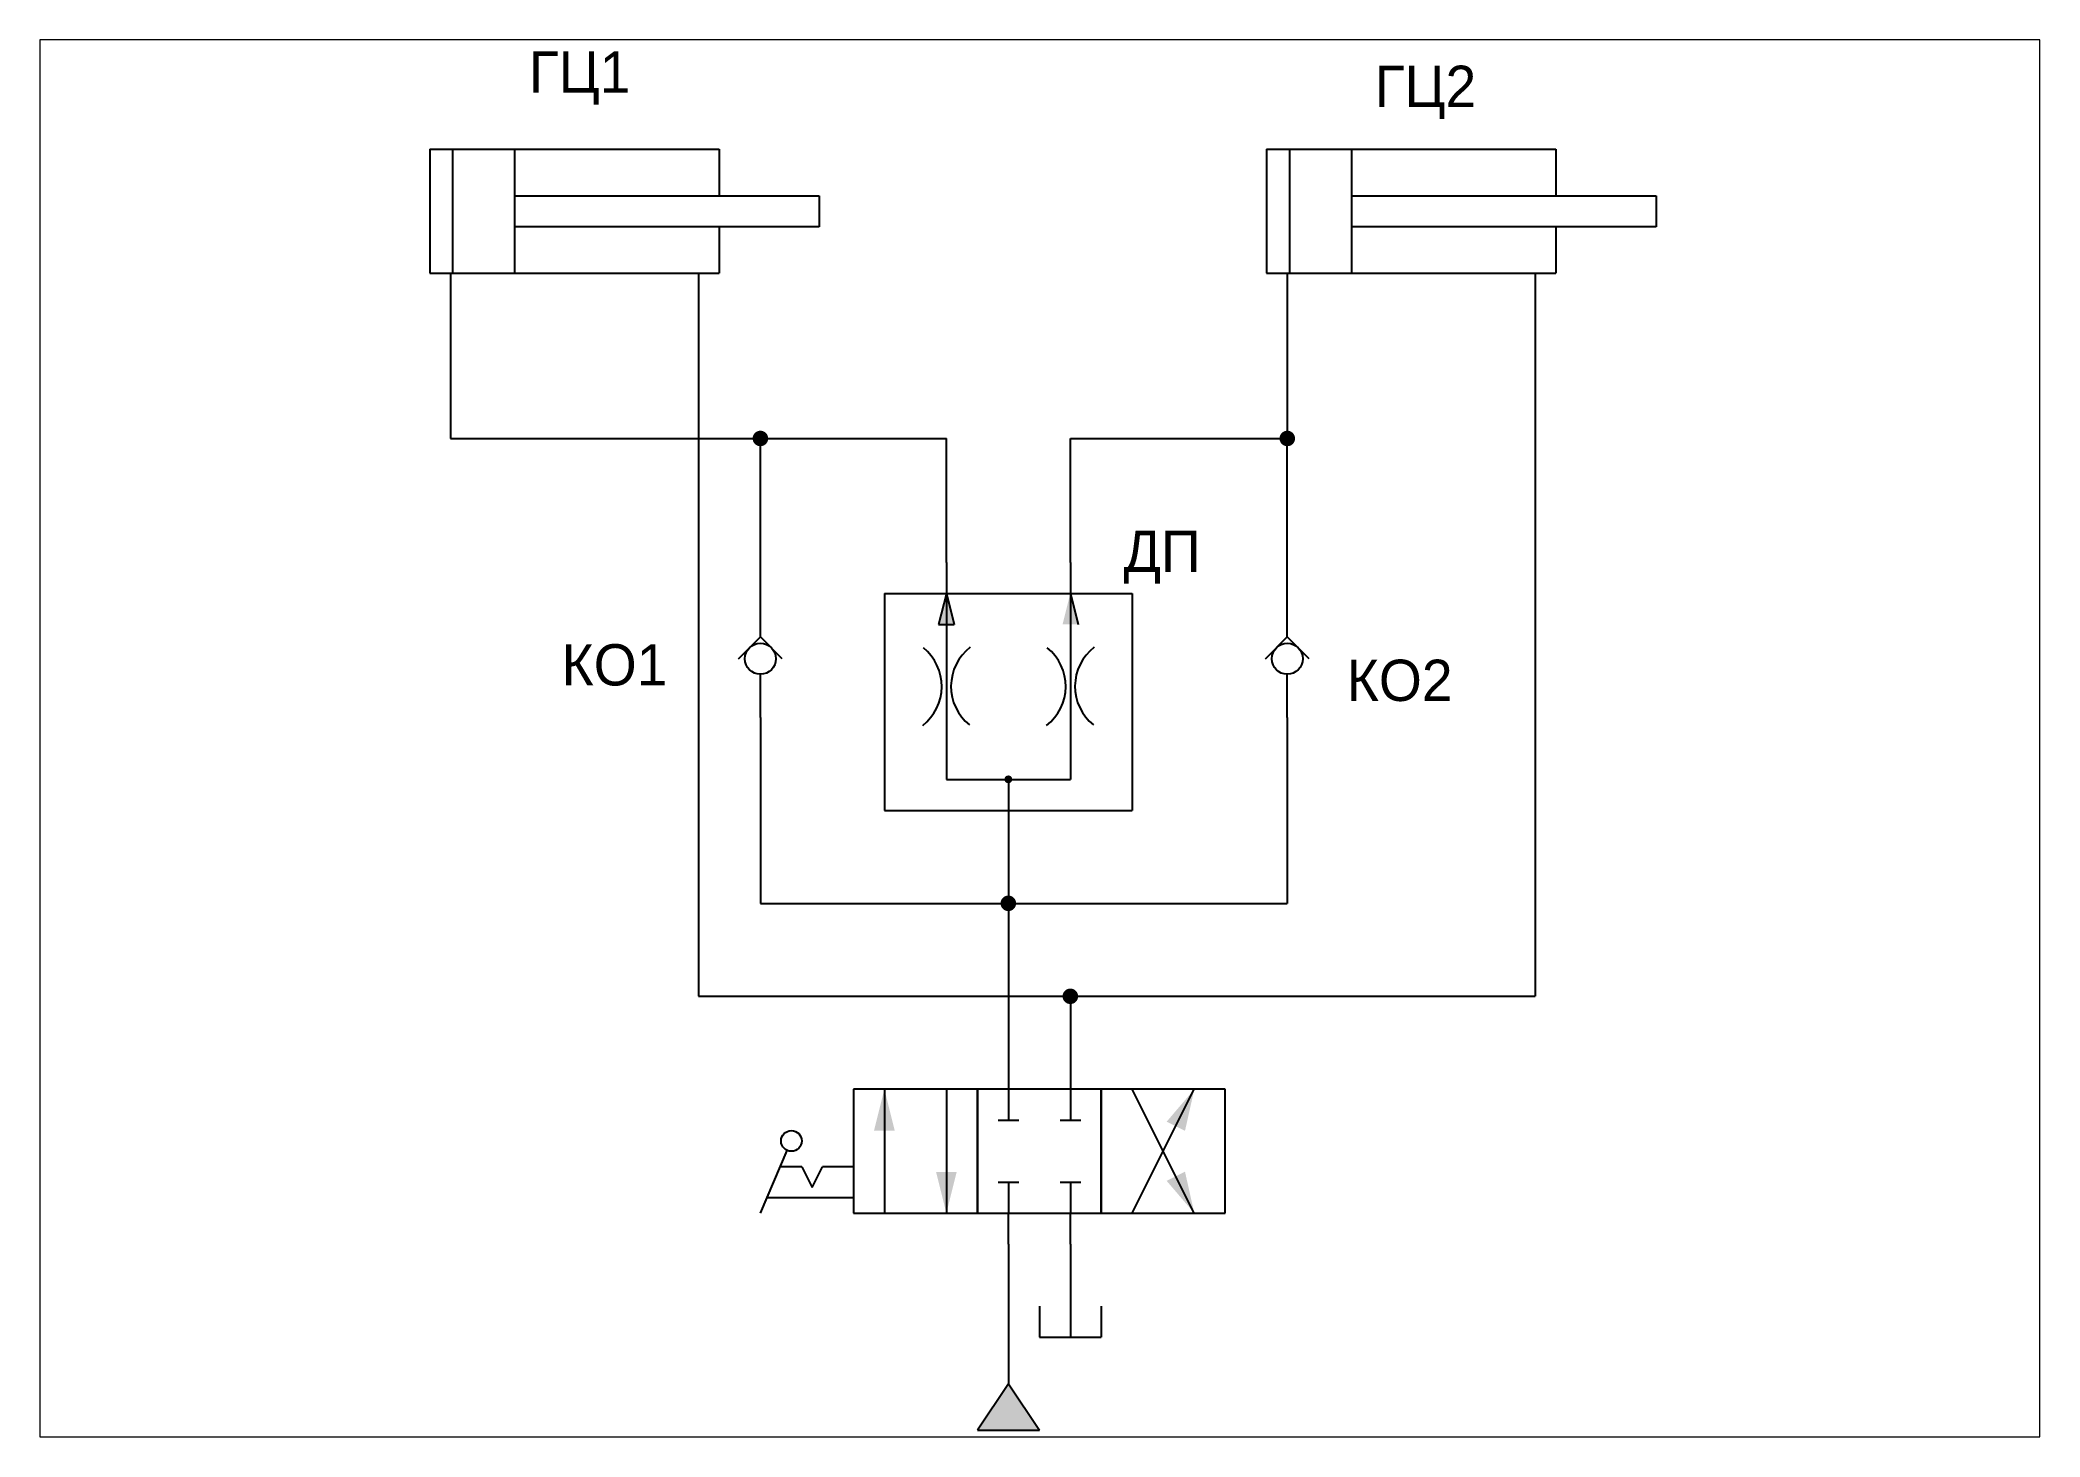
# Paper-space layout 'Layout1' of a CAD drawing. Extents: x 1.14 to 10.22, y 0.79 to 7.14.
# The model-space entities are those that its viewports show. They can reach past a viewport. Long polylines and large blocks are cut down to what shows.
import ezdxf
from ezdxf.enums import TextEntityAlignment as Align

# ---------------------------------------------------------------- set-up
doc = ezdxf.new("R2010")
doc.units = 0
doc.header["$MEASUREMENT"] = 0
doc.linetypes.add('AUSGEZOGEN', pattern=[0])
for name, color, linetype in [('1', 7, 'AUSGEZOGEN'), ('LINES', 7, 'AUSGEZOGEN'), ('TCONNECTIONS', 7, 'AUSGEZOGEN'), ('TEXT', 7, 'AUSGEZOGEN')]:
    doc.layers.add(name, color=color, linetype=linetype)

# ---------------------------------------------------------------- blocks, each defined once
blk = doc.blocks.new('B2')
at = {"layer": '1', "color": 7}
for p, q in [((0, 8), (0, 2)), ((0, 8), (14, 8)), ((1.1, 8), (1.1, 2)), ((4.1, 8), (4.1, 2)), ((14, 8), (14, 5.75)), ((4.1, 5.75), (18.85, 5.75)), ((18.85, 5.75), (18.85, 4.25)), ((18.85, 4.25), (4.1, 4.25)), ((14, 4.25), (14, 2)), ((0, 2), (14, 2)), ((1, 2), (1, 0)), ((13, 2), (13, 0))]:
    blk.add_line(p, q, dxfattribs=at)
blk = doc.blocks.new('B3')
at = {"layer": '1', "color": 7}
for p, q in [((0, 8), (0, 2)), ((0, 8), (14, 8)), ((1.1, 8), (1.1, 2)), ((4.1, 8), (4.1, 2)), ((14, 8), (14, 5.75)), ((4.1, 5.75), (18.85, 5.75)), ((18.85, 5.75), (18.85, 4.25)), ((18.85, 4.25), (4.1, 4.25)), ((14, 4.25), (14, 2)), ((0, 2), (14, 2)), ((1, 2), (1, 0)), ((13, 2), (13, 0))]:
    blk.add_line(p, q, dxfattribs=at)
blk = doc.blocks.new('B4')
at = {"layer": '1', "color": 7}
for p, q in [((3.776, 13.5), (3.776, 12)), ((9.776, 13.5), (9.776, 12)), ((0.776, 12), (12.776, 12)), ((0.776, 12), (0.776, 1.5)), ((3.776, 12), (3.401, 10.5)), ((3.776, 12), (3.776, 3)), ((3.776, 12), (4.151, 10.5)), ((9.776, 12), (9.776, 3)), ((9.776, 12), (10.151, 10.5)), ((12.776, 12), (12.776, 1.5)), ((3.401, 10.5), (4.151, 10.5)), ((3.776, 3), (9.776, 3)), ((6.776, 3), (6.776, 0)), ((0.776, 1.5), (12.776, 1.5))]:
    blk.add_line(p, q, dxfattribs=at)
at = {"layer": '1', "color": 7, "const_width": 0.188}
blk.add_lwpolyline([(6.682, 3, 1), (6.87, 3, 1)], format="xyb", close=True, dxfattribs=at)
at = {"layer": '1', "color": 7}
for centre, start, end in [((1.151, 7.5), 308, 51), ((6.401, 7.5), 128, 231), ((7.151, 7.5), 308, 51), ((12.401, 7.5), 128, 231)]:
    blk.add_arc(centre, 2.401, start, end, dxfattribs=at)
for points in [[(3.776, 12), (4.151, 10.5), (3.776, 12), (3.401, 10.5)], [(9.776, 12), (10.151, 10.5), (9.776, 12), (9.401, 10.5)]]:
    blk.add_solid(points, dxfattribs=at)
blk = doc.blocks.new('B5')
at = {"layer": '1', "color": 7}
for p, q in [((1.061, 3.9), (1.061, 6)), ((0, 2.839), (1.061, 3.9)), ((2.121, 2.839), (1.061, 3.9)), ((1.061, 0), (1.061, 2.085))]:
    blk.add_line(p, q, dxfattribs=at)
blk.add_circle((1.061, 2.839), 0.75, dxfattribs=at)
blk = doc.blocks.new('B6')
at = {"layer": '1', "color": 7}
for p, q in [((1.061, 3.9), (1.061, 6)), ((0, 2.839), (1.061, 3.9)), ((2.121, 2.839), (1.061, 3.9)), ((1.061, 0), (1.061, 2.085))]:
    blk.add_line(p, q, dxfattribs=at)
blk.add_circle((1.061, 2.839), 0.75, dxfattribs=at)
blk = doc.blocks.new('B7')
at = {"layer": '1', "color": 7}
for p, q in [((12, 9), (12, 7.5)), ((15, 9), (15, 7.5)), ((10.5, 7.5), (4.5, 7.5)), ((4.5, 7.5), (4.5, 1.5)), ((6, 7.5), (6, 1.5)), ((9, 7.5), (9, 1.5)), ((10.5, 1.5), (10.5, 7.5)), ((16.5, 7.5), (10.5, 7.5)), ((10.5, 7.5), (10.5, 1.5)), ((12, 7.5), (12, 6)), ((15, 7.5), (15, 6)), ((16.5, 1.5), (16.5, 7.5)), ((22.5, 7.5), (16.5, 7.5)), ((16.5, 7.5), (16.5, 1.5)), ((21, 1.5), (18, 7.5)), ((18, 1.5), (21, 7.5)), ((22.5, 1.5), (22.5, 7.5)), ((11.5, 6), (12.5, 6)), ((14.5, 6), (15.5, 6)), ((0, 1.5), (1.303, 4.541)), ((2, 3.75), (0.964, 3.75)), ((2, 3.75), (2.5, 2.75)), ((2.5, 2.75), (3, 3.75)), ((4.5, 3.75), (3, 3.75)), ((11.5, 3), (12.5, 3)), ((12, 3), (12, 1.5)), ((14.5, 3), (15.5, 3)), ((15, 3), (15, 1.5)), ((4.5, 2.25), (0.321, 2.25)), ((4.5, 1.5), (10.5, 1.5)), ((10.5, 1.5), (16.5, 1.5)), ((12, 0), (12, 1.5)), ((15, 0), (15, 1.5)), ((16.5, 1.5), (22.5, 1.5))]:
    blk.add_line(p, q, dxfattribs=at)
blk.add_circle((1.5, 5), 0.5, dxfattribs=at)
for points in [[(6, 7.5), (5.5, 5.5), (6, 7.5), (6.5, 5.5)], [(21, 7.5), (20.55, 5.49), (21, 7.5), (19.66, 5.93)], [(9, 1.5), (9.5, 3.5), (9, 1.5), (8.5, 3.5)], [(21, 1.5), (20.55, 3.51), (21, 1.5), (19.66, 3.07)]]:
    blk.add_solid(points, dxfattribs=at)
blk = doc.blocks.new('B8')
at = {"layer": '1', "color": 7}
for p, q in [((2, 3.5), (2, 2.75)), ((2, 2.75), (0.5, 0.5)), ((2, 2.75), (3.5, 0.5)), ((0.5, 0.5), (3.5, 0.5))]:
    blk.add_line(p, q, dxfattribs=at)
blk.add_solid([(2, 2.75), (0.5, 0.5), (2, 2.75), (3.5, 0.5)], dxfattribs=at)
blk = doc.blocks.new('B9')
at = {"layer": '1', "color": 7}
for p, q in [((2, 3.5), (2, 0.5)), ((0.5, 2), (0.5, 0.5)), ((3.5, 2), (3.5, 0.5)), ((0.5, 0.5), (3.5, 0.5))]:
    blk.add_line(p, q, dxfattribs=at)
blk = doc.blocks.new('B10')
at = {"layer": 'TCONNECTIONS', "color": 7, "const_width": 0.375}
blk.add_lwpolyline([(1.3125, 1.5, 1), (1.6875, 1.5, 1)], format="xyb", close=True, dxfattribs=at)
blk = doc.blocks.new('B11')
at = {"layer": 'TCONNECTIONS', "color": 7, "const_width": 0.375}
blk.add_lwpolyline([(1.3125, 1.5, 1), (1.6875, 1.5, 1)], format="xyb", close=True, dxfattribs=at)
blk = doc.blocks.new('B12')
at = {"layer": 'TCONNECTIONS', "color": 7, "const_width": 0.375}
blk.add_lwpolyline([(1.3125, 1.5, 1), (1.6875, 1.5, 1)], format="xyb", close=True, dxfattribs=at)
blk = doc.blocks.new('B13')
at = {"layer": 'TCONNECTIONS', "color": 7, "const_width": 0.375}
blk.add_lwpolyline([(1.3125, 1.5, 1), (1.6875, 1.5, 1)], format="xyb", close=True, dxfattribs=at)
blk = doc.blocks.new('B14')
at = {"layer": 'TEXT', "color": 7}
blk.add_text('ГЦ1', height=2, dxfattribs=at).set_placement((3.125, 1.732), align=Align.CENTER)
blk = doc.blocks.new('B15')
at = {"layer": 'TEXT', "color": 7}
blk.add_text('ГЦ2', height=2, dxfattribs=at).set_placement((3.125, 1.732), align=Align.CENTER)
blk = doc.blocks.new('B16')
at = {"layer": 'TEXT', "color": 7}
blk.add_text('ДП', height=2, dxfattribs=at).set_placement((2.875, 1.732), align=Align.CENTER)
blk = doc.blocks.new('B17')
at = {"layer": 'TEXT', "color": 7}
blk.add_text('КО1', height=2, dxfattribs=at).set_placement((3.375, 1.732), align=Align.CENTER)
blk = doc.blocks.new('B18')
at = {"layer": 'TEXT', "color": 7}
blk.add_text('КО2', height=2, dxfattribs=at).set_placement((3.375, 1.732), align=Align.CENTER)
blk = doc.blocks.new('B1')
at = {"layer": 'LINES', "color": 7}
for p, q in [((52.25, 57), (52.25, 57)), ((52.25, 57), (52.25, 51)), ((64.25, 57), (64.25, 24)), ((92.75, 57), (92.75, 51)), ((104.75, 57), (104.75, 57)), ((104.75, 57), (104.75, 24)), ((52.25, 51), (67.25, 51)), ((67.25, 51), (76.25, 51)), ((67.25, 46.5), (67.25, 51)), ((76.25, 45), (76.25, 51)), ((82.25, 45), (82.25, 51)), ((82.25, 51), (92.75, 51)), ((92.75, 51), (92.75, 51)), ((92.75, 45), (92.75, 51)), ((67.25, 43.5), (67.25, 46.5)), ((67.25, 46.5), (67.25, 46.5)), ((76.25, 45), (76.25, 45)), ((82.25, 45), (82.25, 45)), ((92.75, 43.5), (92.75, 45)), ((92.75, 45), (92.75, 45)), ((67.25, 37.5), (67.25, 37.5)), ((67.25, 37.5), (67.25, 28.5)), ((92.75, 37.5), (92.75, 37.5)), ((92.75, 37.5), (92.75, 28.5)), ((79.25, 31.5), (79.25, 28.5)), ((67.25, 28.5), (79.25, 28.5)), ((79.25, 28.5), (79.25, 28.5)), ((79.25, 28.5), (92.75, 28.5)), ((79.25, 28.5), (79.25, 27)), ((79.25, 27), (79.25, 27)), ((79.25, 27), (79.25, 21)), ((64.25, 24), (82.25, 24)), ((82.25, 24), (82.25, 24)), ((82.25, 24), (104.75, 24)), ((82.25, 24), (82.25, 21)), ((82.25, 21), (82.25, 21)), ((79.25, 12), (79.25, 9)), ((82.25, 12), (82.25, 12)), ((82.25, 12), (82.25, 12)), ((82.25, 12), (82.25, 10.5)), ((79.25, 9), (79.25, 9)), ((79.25, 9), (79.25, 6))]:
    blk.add_line(p, q, dxfattribs=at)

msp = doc.modelspace()

# ---------------------------------------------------------------- block references
at = {"layer": '1'}
for name, p in [('B14', (7.875, 66)), ('B15', (48.812, 65.312)), ('B2', (3.75, 57)), ('B3', (44.25, 57)), ('B1', (-47.5, 0)), ('B12', (18.25, 49.5)), ('B10', (43.75, 49.5)), ('B16', (36.312, 42.812)), ('B4', (24.974, 31.5)), ('B5', (18.689, 37.5)), ('B6', (44.189, 37.5)), ('B17', (9.312, 37.312)), ('B18', (47.312, 36.562)), ('B11', (30.25, 27)), ('B13', (33.25, 22.5)), ('B7', (19.75, 12)), ('B9', (32.75, 7)), ('B8', (29.75, 2.5))]:
    msp.add_blockref(name, p, dxfattribs=at)

psp = doc.layouts.get("Layout1")

# ---------------------------------------------------------------- viewports
at = {"layer": '0', "linetype": 'Continuous'}
psp.add_viewport(center=(5.6783, 3.9667), size=(9.0853, 6.346667), view_center_point=(33.2814, 36.4786), view_height=67.616318, dxfattribs=at)

doc.saveas('drawing.dxf')
